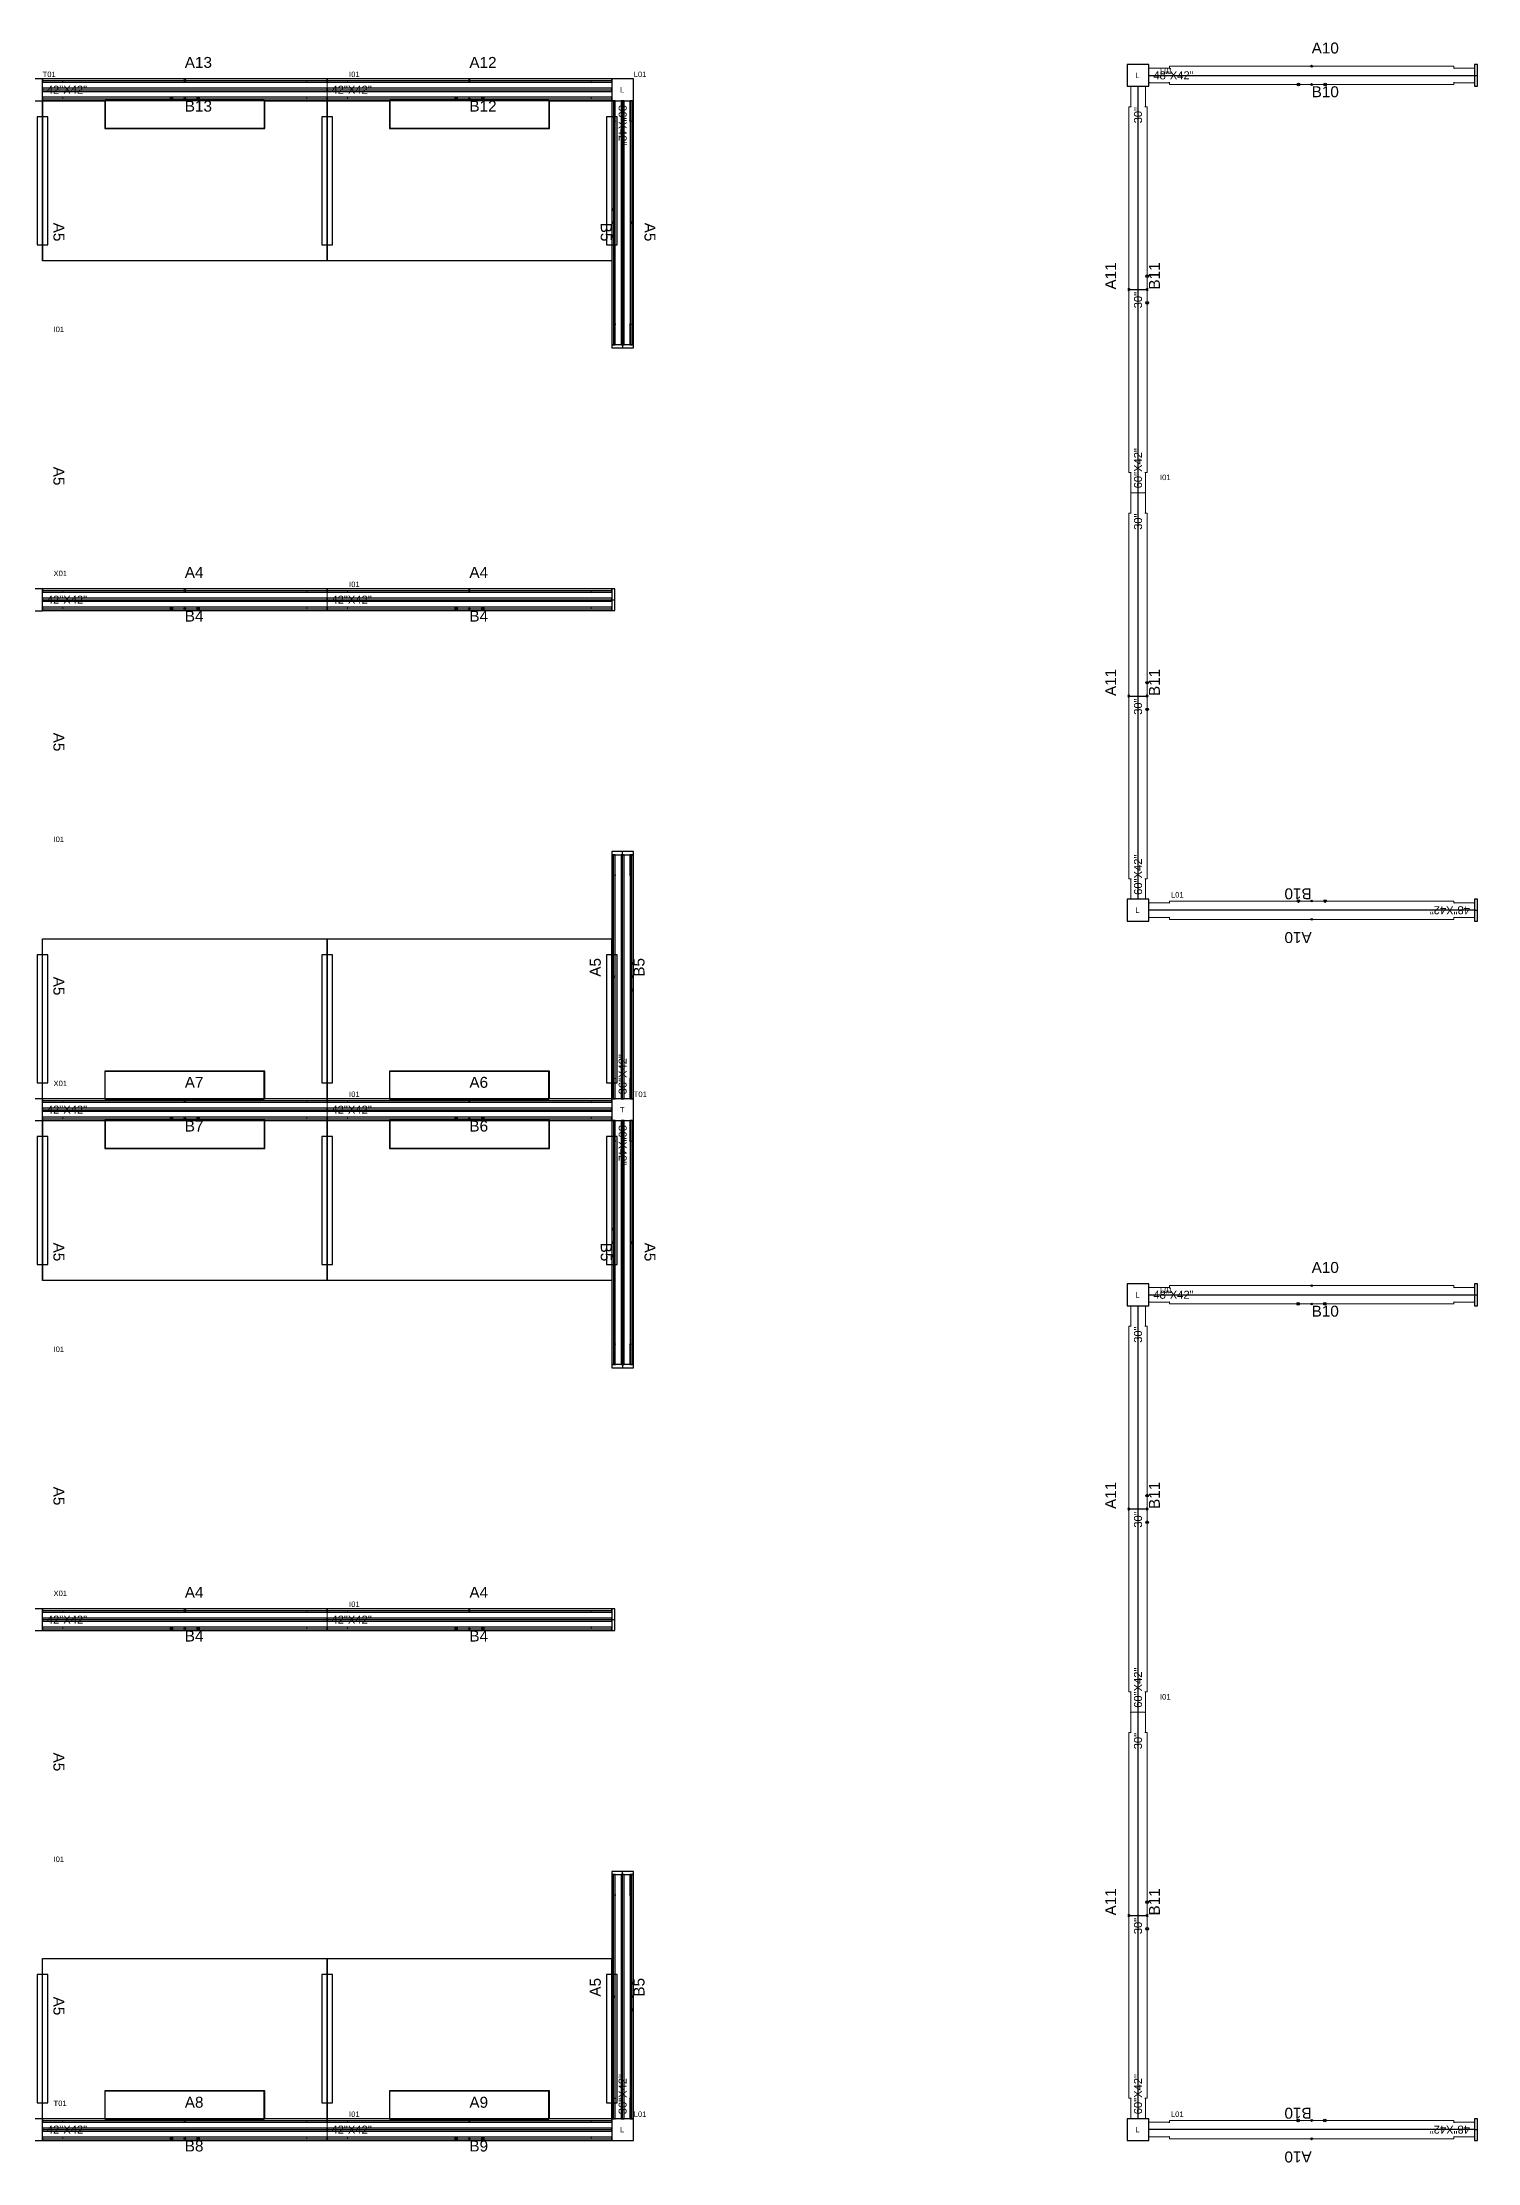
# Model space of a CAD drawing. Header units: millimetres. Extents: x 1390 to 1467.6, y 1790 to 1851.2.
# Drawn here: x 1423.9 to 1429.28, y 1790.1 to 1798.05 of the extents above; entities that cross this region are included whole.
import ezdxf

# ---------------------------------------------------------------- set-up
doc = ezdxf.new("R2010")
doc.units = ezdxf.units.MM
for name, color, linetype in [('DD2D', 7, 'Continuous'), ('DD2D_Geometry', 7, 'Continuous'), ('DDReportes', 7, 'Continuous'), ('ENFASIS NEW', 7, 'Continuous'), ('FLEXIFRONTERAS', 7, 'Continuous'), ('Id Unión', 7, 'Continuous')]:
    doc.layers.add(name, color=color, linetype=linetype)
doc.styles.get("Standard").update_dxf_attribs({"font": 'arial.ttf'})

# ---------------------------------------------------------------- blocks, each defined once
blk = doc.blocks.new('DD40112442AB')
at = {"color": 3}
for p, q in [((0.298, -0.0042), (-0.298, -0.0042)), ((0.298, -0.1107), (-0.298, -0.1107))]:
    blk.add_line(p, q, dxfattribs=at)
blk.add_lwpolyline([(0.3, -0.0067), (0.5335, -0.0067), (0.5335, -0.6067), (-0.5335, -0.6067), (-0.5335, -0.0067), (-0.3, -0.0067), (-0.3, -0.1107), (0.3, -0.1107), (0.3, -0.0067)])
for points in [[(-0.298, -0.0042), (-0.298, -0.1107)], [(0.298, -0.0042), (0.298, -0.1107)]]:
    blk.add_lwpolyline(points, dxfattribs=at)
blk = doc.blocks.new('DD101042422D')
at = {"color": 1, "linetype": 'Continuous', "lineweight": 0}
for p, q in [((0, -0.0255), (0, 0.0255)), ((0.0017, 0.0275), (0.0218, 0.0275)), ((0.002, 0.0275), (0.0215, 0.0275)), ((0.0747, 0.0275), (0.0215, 0.0275)), ((0.0747, 0.0275), (0.075, 0.0275)), ((0.0765, 0.026), (0.0765, 0.0343)), ((0.9905, 0.0343), (0.0765, 0.0343)), ((0.9905, 0.0343), (0.9905, 0.026)), ((0.9923, 0.0275), (0.992, 0.0275)), ((0.9923, 0.0275), (1.0455, 0.0275)), ((1.0653, 0.0275), (1.0452, 0.0275)), ((1.065, 0.0275), (1.0455, 0.0275)), ((1.067, -0.0255), (1.067, 0.0255)), ((0.025, -0.0275), (0.002, -0.0275)), ((0.025, -0.0275), (0.0747, -0.0275)), ((0.0747, -0.0275), (0.075, -0.0275)), ((0.0765, -0.0343), (0.0765, -0.026)), ((0.9905, -0.0343), (0.0765, -0.0343)), ((0.9905, -0.026), (0.9905, -0.0343)), ((0.9923, -0.0275), (0.992, -0.0275)), ((1.042, -0.0275), (0.9923, -0.0275)), ((1.042, -0.0275), (1.065, -0.0275))]:
    blk.add_line(p, q, dxfattribs=at)
at = {"color": 1}
for p, q in [((0.53, 0.0379), (0.537, 0.0308)), ((0.53, 0.0308), (0.537, 0.0379)), ((0.53, -0.0379), (0.537, -0.0308)), ((0.53, -0.0308), (0.537, -0.0379))]:
    blk.add_line(p, q, dxfattribs=at)
for centre in [(0.4835, -0.0343), (0.5835, -0.0343)]:
    blk.add_circle(centre, 0.005, dxfattribs=at)
at = {"color": 1, "linetype": 'Continuous', "lineweight": 0}
for centre, radius, start, end in [((0.002, 0.0255), 0.00203, 90, 180), ((0.075, 0.026), 0.00151, 10.02098, 90), ((0.075, 0.026), 0.00151, 0, 10.02098), ((0.992, 0.026), 0.00151, 90, 169.97902), ((0.992, 0.026), 0.00151, 169.97902, 180), ((0.992, 0.026), 0.00151, 169.97902, 180), ((1.065, 0.0255), 0.00203, 0, 90), ((0.002, -0.0255), 0.00203, 180, 270), ((0.075, -0.026), 0.00151, 270, 349.97902), ((0.075, -0.026), 0.00151, 349.97902, 0), ((0.992, -0.026), 0.00151, 180, 190.02098), ((0.992, -0.026), 0.00151, 180, 190.02098), ((0.992, -0.026), 0.00151, 190.02098, 270), ((1.065, -0.0255), 0.00203, 270, 0)]:
    blk.add_arc(centre, radius, start, end, dxfattribs=at)
at = {"color": 1}
for p in [(0.5335, 0.0343), (0.5335, -0.0343)]:
    blk.add_point(p, dxfattribs=at)
blk.add_text('42"X42"', height=0.03).set_placement((0.0165, -0.0149))
blk = doc.blocks.new('SPACE_DD10104242')
blk.add_blockref('DD101042422D', (0, 0))
blk = doc.blocks.new('DD101036422D')
at = {"color": 1, "linetype": 'Continuous', "lineweight": 0}
for p, q in [((0, -0.0255), (0, 0.0255)), ((0.0017, 0.0275), (0.0218, 0.0275)), ((0.002, 0.0275), (0.0215, 0.0275)), ((0.0747, 0.0275), (0.0215, 0.0275)), ((0.0747, 0.0275), (0.075, 0.0275)), ((0.0765, 0.026), (0.0765, 0.0343)), ((0.8385, 0.0343), (0.0765, 0.0343)), ((0.8385, 0.0343), (0.8385, 0.026)), ((0.8403, 0.0275), (0.84, 0.0275)), ((0.8403, 0.0275), (0.8935, 0.0275)), ((0.9133, 0.0275), (0.8932, 0.0275)), ((0.913, 0.0275), (0.8935, 0.0275)), ((0.915, -0.0255), (0.915, 0.0255)), ((0.025, -0.0275), (0.002, -0.0275)), ((0.025, -0.0275), (0.0747, -0.0275)), ((0.0747, -0.0275), (0.075, -0.0275)), ((0.0765, -0.0343), (0.0765, -0.026)), ((0.8385, -0.0343), (0.0765, -0.0343)), ((0.8385, -0.026), (0.8385, -0.0343)), ((0.8403, -0.0275), (0.84, -0.0275)), ((0.89, -0.0275), (0.8403, -0.0275)), ((0.89, -0.0275), (0.913, -0.0275))]:
    blk.add_line(p, q, dxfattribs=at)
at = {"color": 1}
for p, q in [((0.454, 0.0379), (0.461, 0.0308)), ((0.454, 0.0308), (0.461, 0.0379)), ((0.454, -0.0379), (0.461, -0.0308)), ((0.454, -0.0308), (0.461, -0.0379))]:
    blk.add_line(p, q, dxfattribs=at)
for centre in [(0.4075, -0.0343), (0.5075, -0.0343)]:
    blk.add_circle(centre, 0.005, dxfattribs=at)
at = {"color": 1, "linetype": 'Continuous', "lineweight": 0}
for centre, radius, start, end in [((0.002, 0.0255), 0.00203, 90, 180), ((0.075, 0.026), 0.00151, 10.02098, 90), ((0.075, 0.026), 0.00151, 0, 10.02098), ((0.84, 0.026), 0.00151, 90, 169.97902), ((0.84, 0.026), 0.00151, 169.97902, 180), ((0.84, 0.026), 0.00151, 169.97902, 180), ((0.913, 0.0255), 0.00203, 0, 90), ((0.002, -0.0255), 0.00203, 180, 270), ((0.075, -0.026), 0.00151, 270, 349.97902), ((0.075, -0.026), 0.00151, 349.97902, 0), ((0.84, -0.026), 0.00151, 180, 190.02098), ((0.84, -0.026), 0.00151, 180, 190.02098), ((0.84, -0.026), 0.00151, 190.02098, 270), ((0.913, -0.0255), 0.00203, 270, 0)]:
    blk.add_arc(centre, radius, start, end, dxfattribs=at)
at = {"color": 1}
for p in [(0.4575, 0.0343), (0.4575, -0.0343)]:
    blk.add_point(p, dxfattribs=at)
blk.add_text('36"X42"', height=0.03).set_placement((0.0165, -0.0149))
blk = doc.blocks.new('SPACE_DD10103642')
blk.add_blockref('DD101036422D', (0, 0))
blk = doc.blocks.new('DD101048422D')
at = {"color": 1, "linetype": 'Continuous', "lineweight": 0}
for p, q in [((0, -0.0255), (0, 0.0255)), ((0.0017, 0.0275), (0.0218, 0.0275)), ((0.002, 0.0275), (0.0215, 0.0275)), ((0.0747, 0.0275), (0.0215, 0.0275)), ((0.0747, 0.0275), (0.075, 0.0275)), ((0.0765, 0.026), (0.0765, 0.0343)), ((1.1435, 0.0343), (0.0765, 0.0343)), ((1.1435, 0.0343), (1.1435, 0.026)), ((1.1453, 0.0275), (1.145, 0.0275)), ((1.1453, 0.0275), (1.1985, 0.0275)), ((1.2183, 0.0275), (1.1982, 0.0275)), ((1.218, 0.0275), (1.1985, 0.0275)), ((1.22, -0.0255), (1.22, 0.0255)), ((0.025, -0.0275), (0.002, -0.0275)), ((0.025, -0.0275), (0.0747, -0.0275)), ((0.0747, -0.0275), (0.075, -0.0275)), ((0.0765, -0.0343), (0.0765, -0.026)), ((1.1435, -0.0343), (0.0765, -0.0343)), ((1.1435, -0.026), (1.1435, -0.0343)), ((1.1453, -0.0275), (1.145, -0.0275)), ((1.195, -0.0275), (1.1453, -0.0275)), ((1.195, -0.0275), (1.218, -0.0275))]:
    blk.add_line(p, q, dxfattribs=at)
at = {"color": 1}
for p, q in [((0.6065, 0.0379), (0.6135, 0.0308)), ((0.6065, 0.0308), (0.6135, 0.0379)), ((0.6065, -0.0379), (0.6135, -0.0308)), ((0.6065, -0.0308), (0.6135, -0.0379))]:
    blk.add_line(p, q, dxfattribs=at)
for centre in [(0.56, -0.0343), (0.66, -0.0343)]:
    blk.add_circle(centre, 0.005, dxfattribs=at)
at = {"color": 1, "linetype": 'Continuous', "lineweight": 0}
for centre, radius, start, end in [((0.002, 0.0255), 0.00203, 90, 180), ((0.075, 0.026), 0.00151, 10.02098, 90), ((0.075, 0.026), 0.00151, 0, 10.02098), ((1.145, 0.026), 0.00151, 90, 169.97902), ((1.145, 0.026), 0.00151, 169.97902, 180), ((1.145, 0.026), 0.00151, 169.97902, 180), ((1.218, 0.0255), 0.00203, 0, 90), ((0.002, -0.0255), 0.00203, 180, 270), ((0.075, -0.026), 0.00151, 270, 349.97902), ((0.075, -0.026), 0.00151, 349.97902, 0), ((1.145, -0.026), 0.00151, 180, 190.02098), ((1.145, -0.026), 0.00151, 180, 190.02098), ((1.145, -0.026), 0.00151, 190.02098, 270), ((1.218, -0.0255), 0.00203, 270, 0)]:
    blk.add_arc(centre, radius, start, end, dxfattribs=at)
at = {"color": 1}
for p in [(0.61, 0.0343), (0.61, -0.0343)]:
    blk.add_point(p, dxfattribs=at)
blk.add_text('48"X42"', height=0.03).set_placement((0.0165, -0.0149))
blk = doc.blocks.new('SPACE_DD10104842')
blk.add_blockref('DD101048422D', (0, 0))
blk = doc.blocks.new('DD101060422D')
at = {"color": 1, "linetype": 'Continuous', "lineweight": 0}
for p, q in [((0, -0.0255), (0, 0.0255)), ((0.0017, 0.0275), (0.0218, 0.0275)), ((0.002, 0.0275), (0.0215, 0.0275)), ((0.0747, 0.0275), (0.0215, 0.0275)), ((0.0747, 0.0275), (0.075, 0.0275)), ((0.0765, 0.026), (0.0765, 0.0343)), ((1.4475, 0.0343), (0.0765, 0.0343)), ((1.4475, 0.0343), (1.4475, 0.026)), ((1.4493, 0.0275), (1.449, 0.0275)), ((1.4493, 0.0275), (1.5025, 0.0275)), ((1.5223, 0.0275), (1.5022, 0.0275)), ((1.522, 0.0275), (1.5025, 0.0275)), ((1.524, -0.0255), (1.524, 0.0255)), ((0.025, -0.0275), (0.002, -0.0275)), ((0.025, -0.0275), (0.0747, -0.0275)), ((0.0747, -0.0275), (0.075, -0.0275)), ((0.0765, -0.0343), (0.0765, -0.026)), ((1.4475, -0.0343), (0.0765, -0.0343)), ((1.4475, -0.026), (1.4475, -0.0343)), ((1.4493, -0.0275), (1.449, -0.0275)), ((1.499, -0.0275), (1.4493, -0.0275)), ((1.499, -0.0275), (1.522, -0.0275))]:
    blk.add_line(p, q, dxfattribs=at)
at = {"color": 1}
for p, q in [((0.7585, 0.0379), (0.7655, 0.0308)), ((0.7585, 0.0308), (0.7655, 0.0379)), ((0.762, 0.0343), (0.762, -0.0343)), ((0.7585, -0.0379), (0.7655, -0.0308)), ((0.7585, -0.0308), (0.7655, -0.0379))]:
    blk.add_line(p, q, dxfattribs=at)
for centre in [(0.712, -0.0343), (0.812, -0.0343)]:
    blk.add_circle(centre, 0.005, dxfattribs=at)
at = {"color": 1, "linetype": 'Continuous', "lineweight": 0}
for centre, radius, start, end in [((0.002, 0.0255), 0.00203, 90, 180), ((0.075, 0.026), 0.00151, 10.02098, 90), ((0.075, 0.026), 0.00151, 0, 10.02098), ((1.449, 0.026), 0.00151, 90, 169.97902), ((1.449, 0.026), 0.00151, 169.97902, 180), ((1.449, 0.026), 0.00151, 169.97902, 180), ((1.522, 0.0255), 0.00203, 0, 90), ((0.002, -0.0255), 0.00203, 180, 270), ((0.075, -0.026), 0.00151, 270, 349.97902), ((0.075, -0.026), 0.00151, 349.97902, 0), ((1.449, -0.026), 0.00151, 180, 190.02098), ((1.449, -0.026), 0.00151, 180, 190.02098), ((1.449, -0.026), 0.00151, 190.02098, 270), ((1.522, -0.0255), 0.00203, 270, 0)]:
    blk.add_arc(centre, radius, start, end, dxfattribs=at)
at = {"color": 1}
for p in [(0.762, 0.0343), (0.762, -0.0343)]:
    blk.add_point(p, dxfattribs=at)
for s, p in [('60"X42"', (0.0165, -0.0149)), ('30"', (0.6916, -0.0149)), ('30"', (1.3849, -0.0149))]:
    blk.add_text(s, height=0.03).set_placement(p)
blk = doc.blocks.new('SPACE_DD10106042')
blk.add_blockref('DD101060422D', (0, 0))
blk = doc.blocks.new('DD3021422D')
for p, q in [((0, 0.041), (0, -0.041)), ((0.012, 0.041), (0, 0.041)), ((0.012, -0.041), (0.012, 0.041)), ((0, -0.041), (0.012, -0.041))]:
    blk.add_line(p, q)
blk = doc.blocks.new('SPACE_DD302142')
blk.add_blockref('DD3021422D', (0, 0))

msp = doc.modelspace()

# ---------------------------------------------------------------- linework, layer by layer
at = {"layer": 'DD2D'}
for p, q in [((1423.9037, 1797.9094), (1424.9707, 1797.9094)), ((1423.9037, 1797.8751), (1424.9707, 1797.8751)), ((1423.9037, 1797.8751), (1424.9707, 1797.8751)), ((1424.9707, 1797.9094), (1426.0377, 1797.9094)), ((1424.9707, 1797.8751), (1424.9708, 1797.8751)), ((1424.9707, 1797.8751), (1426.0377, 1797.8751)), ((1424.9707, 1797.8751), (1426.0377, 1797.8751)), ((1426.0377, 1797.8751), (1426.0378, 1797.8751)), ((1428.011, 1797.888), (1428.011, 1797.8881)), ((1428.011, 1796.364), (1428.011, 1797.888)), ((1428.052, 1797.929), (1429.272, 1797.929)), ((1429.272, 1797.929), (1429.284, 1797.929)), ((1423.9037, 1797.8408), (1424.9707, 1797.8408)), ((1424.9707, 1797.8408), (1426.0377, 1797.8408)), ((1426.0444, 1797.8341), (1426.0444, 1796.9191)), ((1426.0787, 1797.8341), (1426.0787, 1796.9191)), ((1426.0787, 1797.8341), (1426.0787, 1796.9191)), ((1426.113, 1797.8341), (1426.113, 1796.9191)), ((1426.0787, 1796.9191), (1426.0787, 1796.9071)), ((1428.011, 1796.364), (1428.011, 1796.3641)), ((1428.011, 1794.84), (1428.011, 1796.364)), ((1423.9037, 1795.9974), (1424.9707, 1795.9974)), ((1423.9037, 1795.9631), (1424.9707, 1795.9631)), ((1423.9037, 1795.9631), (1424.9707, 1795.9631)), ((1424.9707, 1795.9974), (1426.0377, 1795.9974)), ((1424.9707, 1795.9631), (1424.9708, 1795.9631)), ((1424.9707, 1795.9631), (1426.0377, 1795.9631)), ((1424.9707, 1795.9631), (1426.0377, 1795.9631)), ((1426.0377, 1795.9631), (1426.0497, 1795.9631)), ((1423.9037, 1795.9288), (1424.9707, 1795.9288)), ((1424.9707, 1795.9288), (1426.0377, 1795.9288)), ((1426.0444, 1794.0921), (1426.0444, 1795.0071)), ((1426.0787, 1795.0071), (1426.0787, 1795.0191)), ((1426.0787, 1794.0921), (1426.0787, 1795.0071)), ((1426.0787, 1794.0921), (1426.0787, 1795.0071)), ((1426.113, 1794.0921), (1426.113, 1795.0071)), ((1428.052, 1794.799), (1428.0519, 1794.799)), ((1429.272, 1794.799), (1428.052, 1794.799)), ((1429.272, 1794.799), (1429.284, 1794.799)), ((1423.9037, 1794.0854), (1424.9707, 1794.0854)), ((1423.9037, 1794.0511), (1424.9707, 1794.0511)), ((1423.9037, 1794.0511), (1424.9707, 1794.0511)), ((1424.9707, 1794.0854), (1426.0377, 1794.0854)), ((1424.9707, 1794.0511), (1424.9708, 1794.0511)), ((1424.9707, 1794.0511), (1426.0377, 1794.0511)), ((1424.9707, 1794.0511), (1426.0377, 1794.0511)), ((1426.0377, 1794.0511), (1426.0378, 1794.0511)), ((1423.9037, 1794.0168), (1424.9707, 1794.0168)), ((1424.9707, 1794.0168), (1426.0377, 1794.0168)), ((1426.0444, 1794.0101), (1426.0444, 1793.0951)), ((1426.0787, 1794.0101), (1426.0787, 1793.0951)), ((1426.0787, 1794.0101), (1426.0787, 1793.0951)), ((1426.113, 1794.0101), (1426.113, 1793.0951)), ((1428.0519, 1793.3571), (1429.2719, 1793.3571)), ((1429.2719, 1793.3571), (1429.2839, 1793.3571)), ((1428.0109, 1793.3161), (1428.0109, 1793.3162)), ((1428.0109, 1791.7921), (1428.0109, 1793.3161)), ((1426.0787, 1793.0951), (1426.0787, 1793.0831)), ((1423.9037, 1792.1734), (1424.9707, 1792.1734)), ((1423.9037, 1792.1391), (1424.9707, 1792.1391)), ((1423.9037, 1792.1391), (1424.9707, 1792.1391)), ((1424.9707, 1792.1734), (1426.0377, 1792.1734)), ((1424.9707, 1792.1391), (1424.9708, 1792.1391)), ((1424.9707, 1792.1391), (1426.0377, 1792.1391)), ((1424.9707, 1792.1391), (1426.0377, 1792.1391)), ((1426.0377, 1792.1391), (1426.0497, 1792.1391)), ((1423.9037, 1792.1048), (1424.9707, 1792.1048)), ((1424.9707, 1792.1048), (1426.0377, 1792.1048)), ((1428.0109, 1791.7921), (1428.0109, 1791.7922)), ((1428.0109, 1790.2681), (1428.0109, 1791.7921)), ((1426.0444, 1790.2681), (1426.0444, 1791.1831)), ((1426.0787, 1791.1831), (1426.0787, 1791.1951)), ((1426.0787, 1790.2681), (1426.0787, 1791.1831)), ((1426.0787, 1790.2681), (1426.0787, 1791.1831)), ((1426.113, 1790.2681), (1426.113, 1791.1831)), ((1423.9037, 1790.2614), (1424.9707, 1790.2614)), ((1423.9037, 1790.2271), (1424.9707, 1790.2271)), ((1423.9037, 1790.2271), (1424.9707, 1790.2271)), ((1424.9707, 1790.2614), (1426.0377, 1790.2614)), ((1424.9707, 1790.2271), (1424.9708, 1790.2271)), ((1424.9707, 1790.2271), (1426.0377, 1790.2271)), ((1424.9707, 1790.2271), (1426.0377, 1790.2271)), ((1426.0377, 1790.2271), (1426.0378, 1790.2271)), ((1428.0519, 1790.2271), (1428.0518, 1790.2271)), ((1429.2719, 1790.2271), (1428.0519, 1790.2271)), ((1429.2719, 1790.2271), (1429.2839, 1790.2271)), ((1423.9037, 1790.1928), (1424.9707, 1790.1928)), ((1424.9707, 1790.1928), (1426.0377, 1790.1928))]:
    msp.add_line(p, q, dxfattribs=at)
at = {"layer": 'DD2D_Geometry'}
for points in [[(1428.052, 1797.888), (1428.052, 1797.9701), (1427.97, 1797.9701), (1427.97, 1797.888)], [(1423.8217, 1797.8341), (1423.9038, 1797.8341), (1423.9038, 1797.9161), (1423.8217, 1797.9161)], [(1423.9037, 1797.9034), (1424.9707, 1797.9034), (1424.9707, 1797.9154), (1423.9037, 1797.9154)], [(1423.9037, 1797.8691), (1424.9707, 1797.8691), (1424.9707, 1797.8811), (1423.9037, 1797.8811)], [(1424.9707, 1797.9034), (1426.0377, 1797.9034), (1426.0377, 1797.9154), (1424.9707, 1797.9154)], [(1424.9707, 1797.8691), (1426.0377, 1797.8691), (1426.0377, 1797.8811), (1424.9707, 1797.8811)], [(1424.9707, 1797.8751), (1424.9708, 1797.8751), (1424.9708, 1797.8751), (1424.9707, 1797.8751)], [(1426.0377, 1797.8341), (1426.1198, 1797.8341), (1426.1198, 1797.9161), (1426.0377, 1797.9161)], [(1423.9037, 1797.8348), (1424.9707, 1797.8348), (1424.9707, 1797.8468), (1423.9037, 1797.8468)], [(1424.9707, 1797.8348), (1426.0377, 1797.8348), (1426.0377, 1797.8468), (1424.9707, 1797.8468)], [(1426.0384, 1797.8341), (1426.0384, 1796.9191), (1426.0504, 1796.9191), (1426.0504, 1797.8341)], [(1426.0727, 1797.8341), (1426.0727, 1796.9191), (1426.0847, 1796.9191), (1426.0847, 1797.8341)], [(1426.107, 1797.8341), (1426.107, 1796.9191), (1426.119, 1796.9191), (1426.119, 1797.8341)], [(1428.011, 1796.364), (1428.011, 1796.364), (1428.011, 1796.3641), (1428.011, 1796.3641)], [(1423.8217, 1796.0041), (1423.8217, 1795.922), (1423.9037, 1795.922), (1423.9037, 1796.0041)], [(1423.9037, 1795.9914), (1424.9707, 1795.9914), (1424.9707, 1796.0034), (1423.9037, 1796.0034)], [(1423.9037, 1795.9571), (1424.9707, 1795.9571), (1424.9707, 1795.9691), (1423.9037, 1795.9691)], [(1424.9707, 1795.9914), (1426.0377, 1795.9914), (1426.0377, 1796.0034), (1424.9707, 1796.0034)], [(1424.9707, 1795.9571), (1426.0377, 1795.9571), (1426.0377, 1795.9691), (1424.9707, 1795.9691)], [(1424.9707, 1795.9631), (1424.9708, 1795.9631), (1424.9708, 1795.9631), (1424.9707, 1795.9631)], [(1423.9037, 1795.9228), (1424.9707, 1795.9228), (1424.9707, 1795.9348), (1423.9037, 1795.9348)], [(1424.9707, 1795.9228), (1426.0377, 1795.9228), (1426.0377, 1795.9348), (1424.9707, 1795.9348)], [(1426.0504, 1794.0921), (1426.0504, 1795.0071), (1426.0384, 1795.0071), (1426.0384, 1794.0921)], [(1426.0847, 1794.0921), (1426.0847, 1795.0071), (1426.0727, 1795.0071), (1426.0727, 1794.0921)], [(1426.119, 1794.0921), (1426.119, 1795.0071), (1426.107, 1795.0071), (1426.107, 1794.0921)], [(1428.052, 1794.84), (1427.9699, 1794.84), (1427.9699, 1794.758), (1428.052, 1794.758)], [(1423.8217, 1794.0921), (1423.8217, 1794.01), (1423.9037, 1794.01), (1423.9037, 1794.0921)], [(1423.9037, 1794.0794), (1424.9707, 1794.0794), (1424.9707, 1794.0914), (1423.9037, 1794.0914)], [(1423.9037, 1794.0451), (1424.9707, 1794.0451), (1424.9707, 1794.0571), (1423.9037, 1794.0571)], [(1424.9707, 1794.0794), (1426.0377, 1794.0794), (1426.0377, 1794.0914), (1424.9707, 1794.0914)], [(1424.9707, 1794.0451), (1426.0377, 1794.0451), (1426.0377, 1794.0571), (1424.9707, 1794.0571)], [(1424.9707, 1794.0511), (1424.9708, 1794.0511), (1424.9708, 1794.0511), (1424.9707, 1794.0511)], [(1426.0377, 1794.0101), (1426.1198, 1794.0101), (1426.1198, 1794.0921), (1426.0377, 1794.0921)], [(1423.9037, 1794.0108), (1424.9707, 1794.0108), (1424.9707, 1794.0228), (1423.9037, 1794.0228)], [(1424.9707, 1794.0108), (1426.0377, 1794.0108), (1426.0377, 1794.0228), (1424.9707, 1794.0228)], [(1426.0384, 1794.0101), (1426.0384, 1793.0951), (1426.0504, 1793.0951), (1426.0504, 1794.0101)], [(1426.0727, 1794.0101), (1426.0727, 1793.0951), (1426.0847, 1793.0951), (1426.0847, 1794.0101)], [(1426.107, 1794.0101), (1426.107, 1793.0951), (1426.119, 1793.0951), (1426.119, 1794.0101)], [(1428.0519, 1793.3161), (1428.0519, 1793.3982), (1427.9699, 1793.3982), (1427.9699, 1793.3161)], [(1423.8217, 1792.1801), (1423.8217, 1792.098), (1423.9037, 1792.098), (1423.9037, 1792.1801)], [(1423.9037, 1792.1674), (1424.9707, 1792.1674), (1424.9707, 1792.1794), (1423.9037, 1792.1794)], [(1423.9037, 1792.1331), (1424.9707, 1792.1331), (1424.9707, 1792.1451), (1423.9037, 1792.1451)], [(1424.9707, 1792.1674), (1426.0377, 1792.1674), (1426.0377, 1792.1794), (1424.9707, 1792.1794)], [(1424.9707, 1792.1331), (1426.0377, 1792.1331), (1426.0377, 1792.1451), (1424.9707, 1792.1451)], [(1424.9707, 1792.1391), (1424.9708, 1792.1391), (1424.9708, 1792.1391), (1424.9707, 1792.1391)], [(1423.9037, 1792.0988), (1424.9707, 1792.0988), (1424.9707, 1792.1108), (1423.9037, 1792.1108)], [(1424.9707, 1792.0988), (1426.0377, 1792.0988), (1426.0377, 1792.1108), (1424.9707, 1792.1108)], [(1428.0109, 1791.7921), (1428.0109, 1791.7921), (1428.0109, 1791.7922), (1428.0109, 1791.7922)], [(1426.0504, 1790.2681), (1426.0504, 1791.1831), (1426.0384, 1791.1831), (1426.0384, 1790.2681)], [(1426.0847, 1790.2681), (1426.0847, 1791.1831), (1426.0727, 1791.1831), (1426.0727, 1790.2681)], [(1426.119, 1790.2681), (1426.119, 1791.1831), (1426.107, 1791.1831), (1426.107, 1790.2681)], [(1423.8217, 1790.2681), (1423.8217, 1790.186), (1423.9037, 1790.186), (1423.9037, 1790.2681)], [(1423.9037, 1790.2554), (1424.9707, 1790.2554), (1424.9707, 1790.2674), (1423.9037, 1790.2674)], [(1423.9037, 1790.2211), (1424.9707, 1790.2211), (1424.9707, 1790.2331), (1423.9037, 1790.2331)], [(1424.9707, 1790.2554), (1426.0377, 1790.2554), (1426.0377, 1790.2674), (1424.9707, 1790.2674)], [(1424.9707, 1790.2211), (1426.0377, 1790.2211), (1426.0377, 1790.2331), (1424.9707, 1790.2331)], [(1424.9707, 1790.2271), (1424.9708, 1790.2271), (1424.9708, 1790.2271), (1424.9707, 1790.2271)], [(1426.0377, 1790.1861), (1426.1198, 1790.1861), (1426.1198, 1790.2681), (1426.0377, 1790.2681)], [(1428.0519, 1790.2681), (1427.9698, 1790.2681), (1427.9698, 1790.1861), (1428.0519, 1790.1861)], [(1423.9037, 1790.1868), (1424.9707, 1790.1868), (1424.9707, 1790.1988), (1423.9037, 1790.1988)], [(1424.9707, 1790.1868), (1426.0377, 1790.1868), (1426.0377, 1790.1988), (1424.9707, 1790.1988)]]:
    msp.add_lwpolyline(points, close=True, dxfattribs=at)
at = {"layer": 'FLEXIFRONTERAS', "color": 2}
for p, q in [((1423.9037, 1797.8341), (1423.9037, 1797.2341)), ((1423.9037, 1797.8341), (1423.9037, 1797.2341)), ((1424.9707, 1797.8341), (1424.9707, 1797.2341)), ((1424.9707, 1794.0921), (1424.9707, 1794.6921)), ((1426.0378, 1794.0921), (1426.0378, 1794.6921)), ((1426.0378, 1794.0921), (1426.0378, 1794.6921)), ((1423.9037, 1794.0101), (1423.9037, 1793.4101)), ((1423.9037, 1794.0101), (1423.9037, 1793.4101)), ((1424.9708, 1794.0101), (1424.9708, 1793.4101)), ((1424.9707, 1790.2681), (1424.9707, 1790.8681)), ((1426.0378, 1790.2681), (1426.0378, 1790.8681)), ((1426.0378, 1790.2681), (1426.0378, 1790.8681))]:
    msp.add_line(p, q, dxfattribs=at)
at = {"layer": 'FLEXIFRONTERAS', "color": 4}
for p, q in [((1424.9707, 1797.8341), (1424.9707, 1797.2341)), ((1424.9707, 1797.8341), (1424.9707, 1797.2341)), ((1426.0377, 1797.8341), (1426.0377, 1797.2341)), ((1423.9037, 1794.0921), (1423.9037, 1794.6921)), ((1424.9708, 1794.0921), (1424.9708, 1794.6921)), ((1424.9708, 1794.0921), (1424.9708, 1794.6921)), ((1424.9707, 1794.0101), (1424.9707, 1793.4101)), ((1424.9707, 1794.0101), (1424.9707, 1793.4101)), ((1426.0378, 1794.0101), (1426.0378, 1793.4101)), ((1423.9037, 1790.2681), (1423.9037, 1790.8681)), ((1424.9708, 1790.2681), (1424.9708, 1790.8681)), ((1424.9708, 1790.2681), (1424.9708, 1790.8681))]:
    msp.add_line(p, q, dxfattribs=at)
at = {"layer": 'FLEXIFRONTERAS', "color": 2}
for points in [[(1423.8838, 1797.294), (1423.9238, 1797.294), (1423.9238, 1797.7741), (1423.8838, 1797.7741), (1423.8838, 1797.294)], [(1424.9507, 1797.294), (1424.9907, 1797.294), (1424.9907, 1797.7741), (1424.9507, 1797.7741), (1424.9507, 1797.294)], [(1426.0177, 1797.294), (1426.0577, 1797.294), (1426.0577, 1797.7741), (1426.0177, 1797.7741), (1426.0177, 1797.294)], [(1423.8838, 1794.1521), (1423.9238, 1794.1521), (1423.9238, 1794.6322), (1423.8838, 1794.6322), (1423.8838, 1794.1521)], [(1424.9508, 1794.1521), (1424.9908, 1794.1521), (1424.9908, 1794.6322), (1424.9508, 1794.6322), (1424.9508, 1794.1521)], [(1426.0178, 1794.1521), (1426.0578, 1794.1521), (1426.0578, 1794.632), (1426.0178, 1794.632), (1426.0178, 1794.1521)], [(1423.8837, 1793.4701), (1423.9237, 1793.4701), (1423.9237, 1793.95), (1423.8837, 1793.95), (1423.8837, 1793.4701)], [(1424.9508, 1793.4701), (1424.9908, 1793.4701), (1424.9908, 1793.95), (1424.9508, 1793.95), (1424.9508, 1793.4701)], [(1426.0178, 1793.4701), (1426.0578, 1793.4701), (1426.0578, 1793.95), (1426.0178, 1793.95), (1426.0178, 1793.4701)], [(1423.8838, 1790.3281), (1423.9238, 1790.3281), (1423.9238, 1790.8081), (1423.8838, 1790.8081), (1423.8838, 1790.3281)], [(1424.9508, 1790.3281), (1424.9908, 1790.3281), (1424.9908, 1790.8081), (1424.9508, 1790.8081), (1424.9508, 1790.3281)], [(1426.0178, 1790.3281), (1426.0578, 1790.3281), (1426.0578, 1790.8081), (1426.0178, 1790.8081), (1426.0178, 1790.3281)]]:
    msp.add_lwpolyline(points, dxfattribs=at)

# ---------------------------------------------------------------- block references
at = {"layer": 'DD2D_Geometry'}
for name, p in [('SPACE_DD10104842', (1428.052, 1797.929)), ('SPACE_DD302142', (1429.272, 1797.929)), ('SPACE_DD10104242', (1423.9037, 1797.8751)), ('SPACE_DD10104242', (1424.9707, 1797.8751)), ('SPACE_DD10104242', (1423.9037, 1795.9631)), ('SPACE_DD10104242', (1424.9707, 1795.9631)), ('SPACE_DD302142', (1426.0377, 1795.9631)), ('SPACE_DD302142', (1429.272, 1794.799)), ('SPACE_DD10104242', (1423.9037, 1794.0511)), ('SPACE_DD10104242', (1424.9707, 1794.0511)), ('SPACE_DD10104842', (1428.0519, 1793.3571)), ('SPACE_DD302142', (1429.2719, 1793.3571)), ('SPACE_DD10104242', (1423.9037, 1792.1391)), ('SPACE_DD10104242', (1424.9707, 1792.1391)), ('SPACE_DD302142', (1426.0377, 1792.1391)), ('SPACE_DD10104242', (1423.9037, 1790.2271)), ('SPACE_DD10104242', (1424.9707, 1790.2271)), ('SPACE_DD302142', (1429.2719, 1790.2271))]:
    msp.add_blockref(name, p, dxfattribs=at)
for name, p, rotation in [('SPACE_DD10106042', (1428.011, 1796.364), 90), ('SPACE_DD10103642', (1426.0787, 1797.8341), 270), ('SPACE_DD302142', (1426.0787, 1796.9191), 270), ('SPACE_DD10106042', (1428.011, 1794.84), 90), ('SPACE_DD302142', (1426.0787, 1795.0071), 90), ('SPACE_DD10103642', (1426.0787, 1794.0921), 90), ('SPACE_DD10104842', (1429.272, 1794.799), 180), ('SPACE_DD10103642', (1426.0787, 1794.0101), 270), ('SPACE_DD10106042', (1428.0109, 1791.7921), 90), ('SPACE_DD302142', (1426.0787, 1793.0951), 270), ('SPACE_DD10106042', (1428.0109, 1790.2681), 90), ('SPACE_DD302142', (1426.0787, 1791.1831), 90), ('SPACE_DD10103642', (1426.0787, 1790.2681), 90), ('SPACE_DD10104842', (1429.2719, 1790.2271), 180)]:
    msp.add_blockref(name, p, dxfattribs=dict(at, rotation=rotation))
at = {"layer": 'ENFASIS NEW'}
for p in [(1424.4372, 1797.8408), (1425.5042, 1797.8408), (1424.4372, 1794.0168), (1425.5043, 1794.0168)]:
    msp.add_blockref('DD40112442AB', p, dxfattribs=at)
at = {"layer": 'ENFASIS NEW', "rotation": 180}
for p in [(1424.4372, 1794.0854), (1425.5043, 1794.0854), (1424.4372, 1790.2614), (1425.5043, 1790.2614)]:
    msp.add_blockref('DD40112442AB', p, dxfattribs=at)

# ---------------------------------------------------------------- texts
at = {"layer": 'DD2D_Geometry'}
for s, p in [('L', (1428.0008, 1797.9187)), ('L', (1426.0685, 1797.8648)), ('L', (1428.0008, 1794.7887)), ('T', (1426.0685, 1794.0408)), ('L', (1428.0007, 1793.3468)), ('L', (1426.0685, 1790.2168)), ('L', (1428.0007, 1790.2168))]:
    msp.add_text(s, height=0.0205, dxfattribs=at).set_placement(p)
at = {"layer": 'DDReportes'}
for s, p in [('A10', (1428.662, 1798.011)), ('A13', (1424.4372, 1797.9571)), ('A12', (1425.5042, 1797.9571)), ('B10', (1428.662, 1797.847)), ('B13', (1424.4372, 1797.7931)), ('B12', (1425.5042, 1797.7931)), ('A4', (1424.4372, 1796.0451)), ('A4', (1425.5042, 1796.0451)), ('B4', (1424.4372, 1795.8811)), ('B4', (1425.5042, 1795.8811)), ('A7', (1424.4372, 1794.1331)), ('A6', (1425.5042, 1794.1331)), ('B7', (1424.4372, 1793.9691)), ('B6', (1425.5042, 1793.9691)), ('A10', (1428.6619, 1793.4391)), ('B10', (1428.6619, 1793.2751)), ('A4', (1424.4372, 1792.2211)), ('A4', (1425.5042, 1792.2211)), ('B4', (1424.4372, 1792.0571)), ('B4', (1425.5042, 1792.0571)), ('A8', (1424.4372, 1790.3091)), ('A9', (1425.5042, 1790.3091)), ('B8', (1424.4372, 1790.1451)), ('B9', (1425.5042, 1790.1451))]:
    msp.add_text(s, height=0.041, dxfattribs=at).set_placement(p)
for s, rotation, p in [('A5', 270, (1423.9447, 1797.3766)), ('A5', 270, (1426.1607, 1797.3766)), ('B5', 270, (1425.9967, 1797.3766)), ('A11', 90, (1427.929, 1797.126)), ('B11', 90, (1428.093, 1797.126)), ('A5', 270, (1423.9447, 1796.4616)), ('A11', 90, (1427.929, 1795.602)), ('B11', 90, (1428.093, 1795.602)), ('A5', 270, (1423.9447, 1795.4646)), ('B10', 180, (1428.662, 1794.881)), ('A10', 180, (1428.662, 1794.717)), ('A5', 90, (1425.9967, 1794.5496)), ('B5', 90, (1426.1607, 1794.5496)), ('A5', 270, (1423.9447, 1794.5496)), ('A5', 270, (1423.9447, 1793.5526)), ('B5', 270, (1425.9967, 1793.5526)), ('A5', 270, (1426.1607, 1793.5526)), ('A5', 270, (1423.9447, 1792.6376)), ('A11', 90, (1427.9289, 1792.5541)), ('B11', 90, (1428.0929, 1792.5541)), ('A5', 270, (1423.9447, 1791.6406)), ('A11', 90, (1427.9289, 1791.0301)), ('B11', 90, (1428.0929, 1791.0301)), ('A5', 90, (1425.9967, 1790.7256)), ('B5', 90, (1426.1607, 1790.7256)), ('A5', 270, (1423.9447, 1790.7256)), ('B10', 180, (1428.6619, 1790.3091)), ('A10', 180, (1428.6619, 1790.1451))]:
    msp.add_text(s, height=0.041, rotation=rotation, dxfattribs=at).set_placement(p)
at = {"layer": 'Id Unión'}
for s, p in [('T01', (1423.9041, 1797.9226)), ('I01', (1425.0531, 1797.9226)), ('L01', (1426.1201, 1797.9226)), ('L01', (1428.0933, 1797.9355)), ('I01', (1423.945, 1796.9665)), ('I01', (1428.0933, 1796.4115)), ('X01', (1423.945, 1796.0515)), ('I01', (1425.0531, 1796.0106)), ('I01', (1423.945, 1795.0545)), ('L01', (1428.1343, 1794.8465)), ('X01', (1423.945, 1794.1395)), ('I01', (1425.0531, 1794.0986)), ('T01', (1426.1201, 1794.0986)), ('L01', (1428.0932, 1793.3636)), ('I01', (1423.945, 1793.1425)), ('X01', (1423.945, 1792.2275)), ('I01', (1425.0531, 1792.1866)), ('I01', (1428.0932, 1791.8396)), ('I01', (1423.945, 1791.2305)), ('T01', (1423.945, 1790.3155)), ('I01', (1425.0531, 1790.2746)), ('L01', (1426.1201, 1790.2746)), ('L01', (1428.1342, 1790.2746))]:
    msp.add_text(s, height=0.0205, dxfattribs=at).set_placement(p)

doc.saveas('drawing.dxf')
